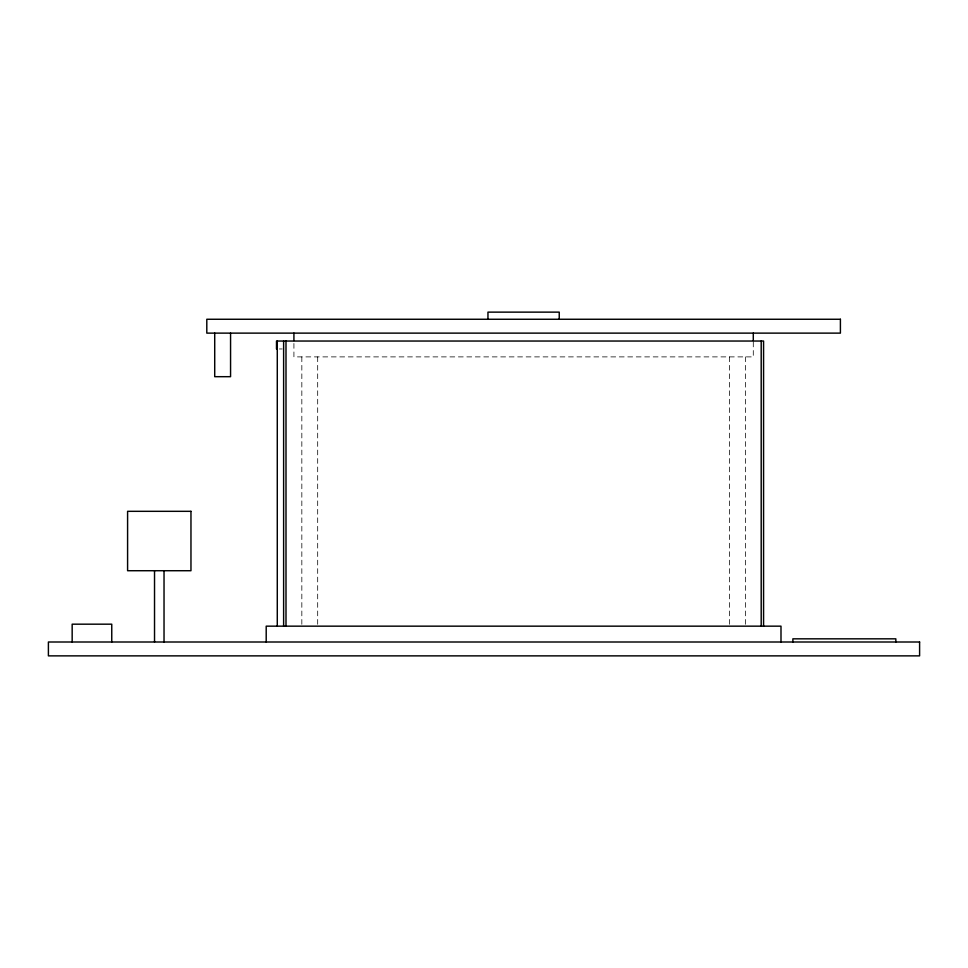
<?xml version="1.0" encoding="UTF-8"?>
<svg xmlns="http://www.w3.org/2000/svg" width="968" height="968" viewBox="0 0 968 968"><rect width="100%" height="100%" fill="white"/><g stroke="black" fill="none" stroke-linecap="round" stroke-linejoin="round"><path stroke-width="0.73" stroke-dasharray="4.84 3.63" d="M279.353 348.964L282.196 348.964M753.285 342.031L753.285 356.889L293.921 356.889L293.921 342.031M745.36 356.889L745.36 626.163M729.521 356.889L729.521 626.163M317.685 356.889L317.685 626.163M301.834 356.889L301.834 626.163"/><path stroke-width="1.45" d="M895.836 642.002L895.836 638.832L792.877 638.832L792.877 642.002M780.995 642.002L780.995 626.163L266.2 626.163L266.2 642.002M763.57 626.163L763.57 341.038L276.497 341.038L276.497 348.964M761.199 341.038L761.199 626.163M753.285 333.125L753.285 340.554M559.238 319.259L559.238 312.132L487.957 312.132L487.957 319.259M293.921 333.125L293.921 340.554M285.996 341.038L285.996 626.163M283.624 341.038L283.624 626.163M277.284 341.038L277.284 626.163M230.566 333.125L230.566 376.685L214.714 376.685L214.714 333.125M164.028 570.721L164.028 642.002M154.529 570.721L154.529 642.002M111.756 642.002L111.756 624.178L72.164 624.178L72.164 642.002M840.405 319.259L206.801 319.259L206.801 333.125L840.405 333.125L840.405 319.259M190.962 511.322L127.594 511.322L127.594 570.721L190.962 570.721L190.962 511.322M919.6 642.002L48.4 642.002L48.4 655.868L919.6 655.868L919.6 642.002"/></g></svg>
